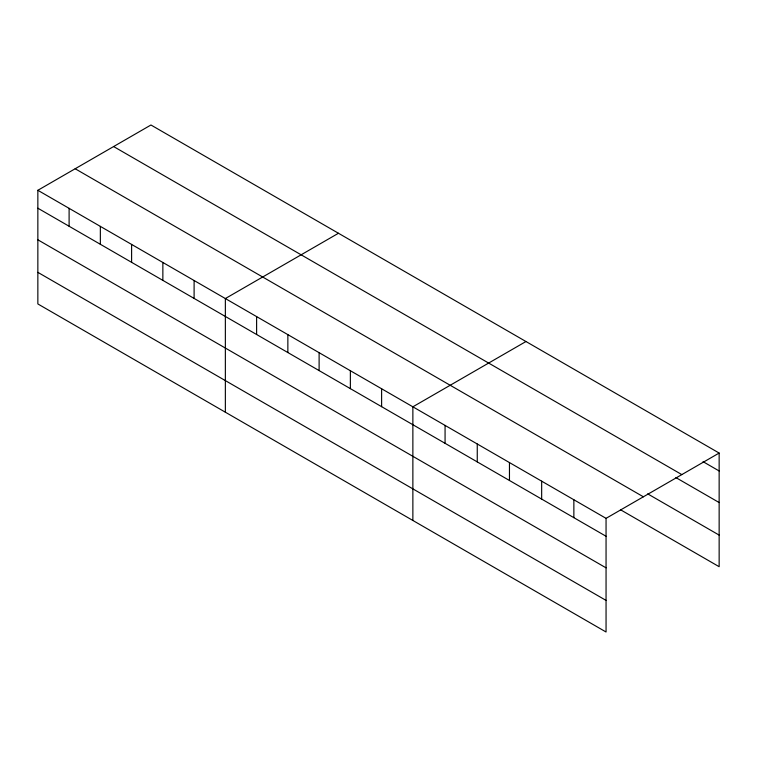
<?xml version="1.0" encoding="UTF-8"?>
<svg xmlns="http://www.w3.org/2000/svg" width="757" height="757" viewBox="0 0 757 757"><rect width="100%" height="100%" fill="white"/><g stroke="black" fill="none" stroke-linecap="round" stroke-linejoin="round"><path stroke-width="1.14" d="M606.054 567.854L606.054 518.346L37.85 190.3L37.85 303.945L606.054 632L606.054 567.854L37.85 239.799M620.541 509.773L719.15 566.7L719.15 453.055L150.946 125L37.85 190.3M338.455 233.26L225.359 298.551L225.359 412.205M525.964 341.521L412.868 406.812L412.868 520.456M606.054 518.346L719.15 453.055M703.054 461.666L719.15 470.968M113.626 146.555L681.83 474.601M675.887 477.582L719.15 502.553M647.708 493.867L719.15 535.104M75.17 168.754L643.374 496.8M37.85 208.203L606.054 536.259M37.85 272.35L606.054 600.405M573.863 499.762L573.863 517.665M541.662 481.168L541.662 499.081M509.461 462.584L509.461 480.487M477.26 443.99L477.26 461.902M445.069 425.406L445.069 443.309M381.613 388.767L381.613 406.679M350.368 370.722L350.368 388.634M319.113 352.686L319.113 370.589M287.859 334.641L287.859 352.544M256.614 316.596L256.614 334.509M194.104 280.516L194.104 298.419M162.859 262.471L162.859 280.374M131.604 244.426L131.604 262.329M100.35 226.381L100.35 244.293M69.105 208.336L69.105 226.248"/></g></svg>
